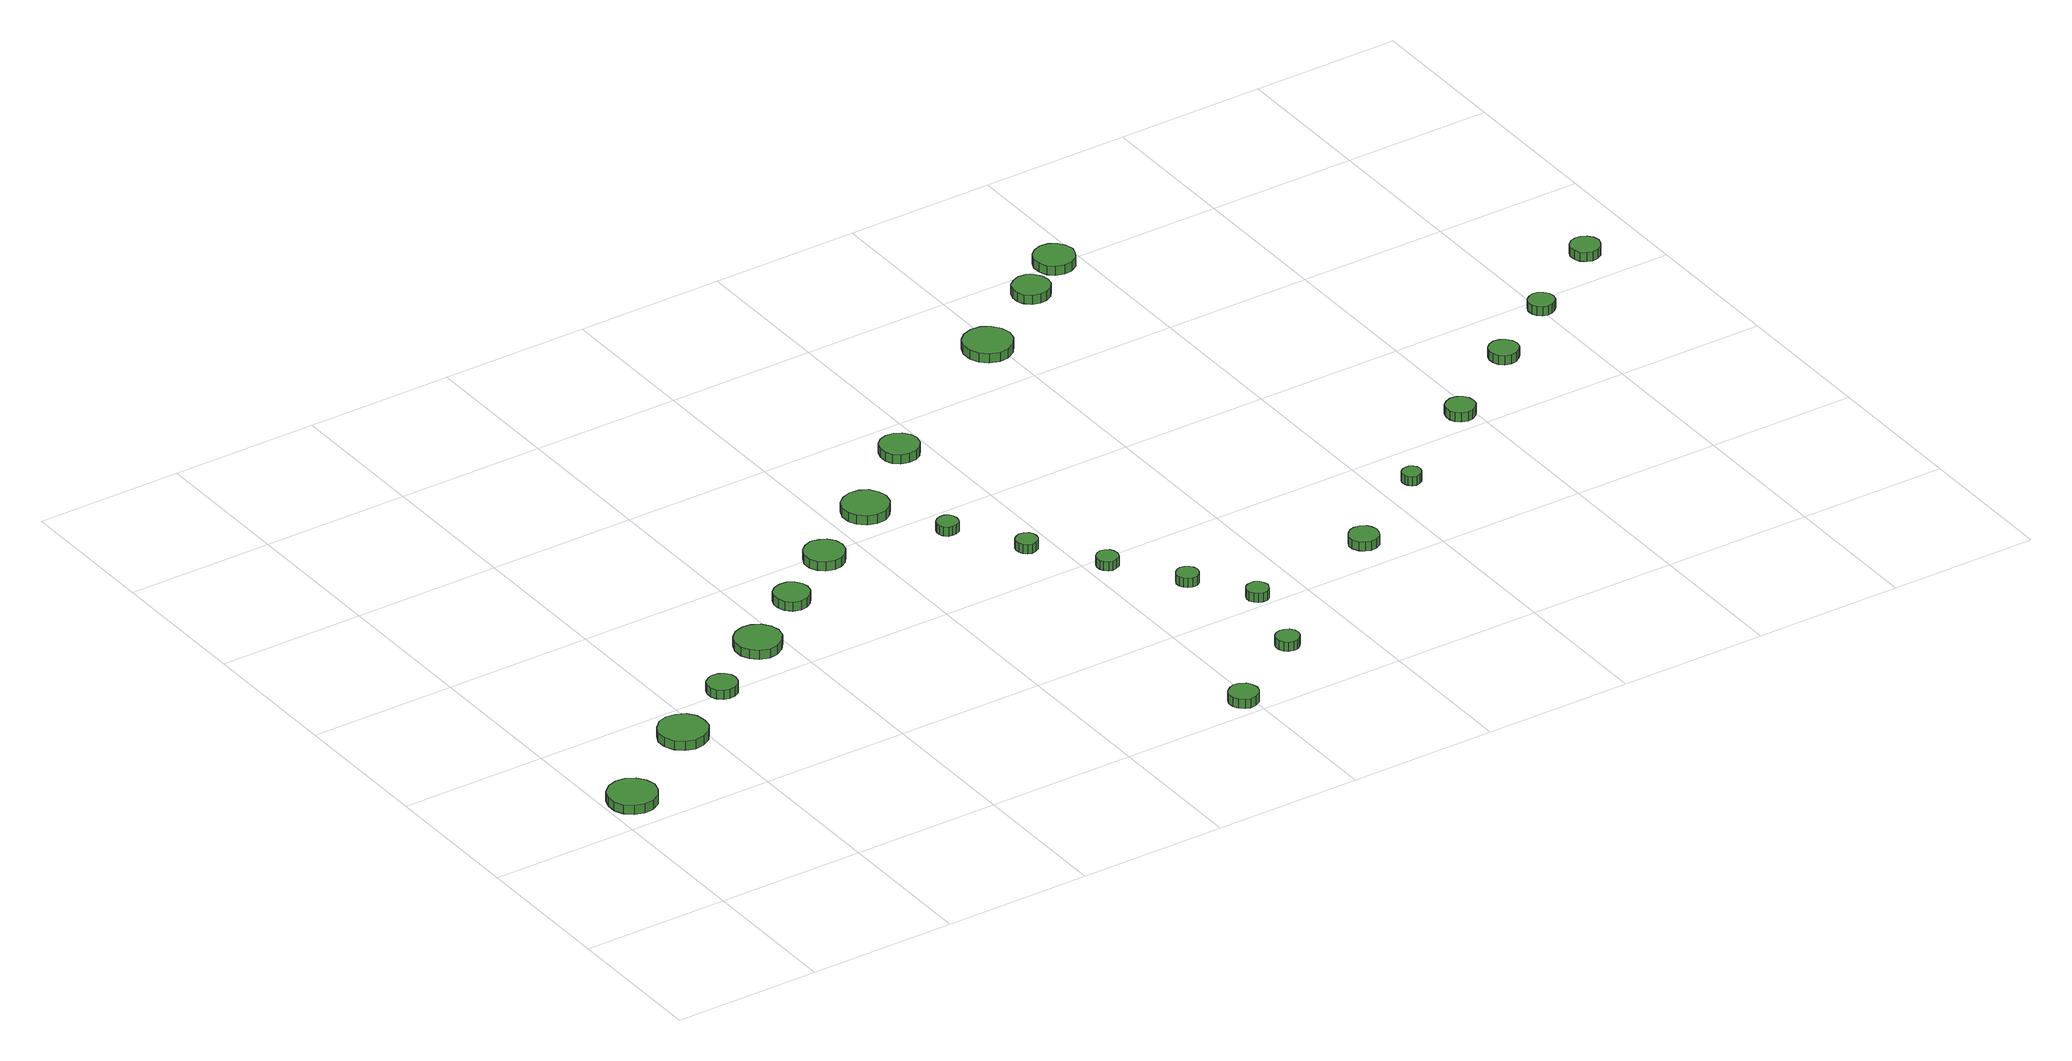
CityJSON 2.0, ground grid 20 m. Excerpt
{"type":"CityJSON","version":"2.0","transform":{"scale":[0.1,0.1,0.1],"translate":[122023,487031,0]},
"CityObjects":{
"tree1":{"type":"SolitaryVegetationObject","attributes":{"function":"something"},"geometry":[{"type":"MultiSurface","lod":"1","boundaries":[[[0,1,2,3,4,5,6,7,8,9,10,11,12,13,14]],[[15,16,17,18,19,20,21,22,23,24,25,26,27,28,29]],[[0,29,28,1]],[[1,28,27,2]],[[2,27,26,3]],[[3,26,25,4]],[[4,25,24,5]],[[5,24,23,6]],[[6,23,22,7]],[[7,22,21,8]],[[8,21,20,9]],[[9,20,19,10]],[[10,19,18,11]],[[11,18,17,12]],[[12,17,16,13]],[[13,16,15,14]],[[14,15,29,0]]]}]},
"tree2":{"type":"SolitaryVegetationObject","attributes":{"function":"something"},"geometry":[{"type":"MultiSurface","lod":"1","boundaries":[[[30,31,32,33,34,35,36,37,38,39,40,41,42,43,44]],[[45,46,47,48,49,50,51,52,53,54,55,56,57,58,59]],[[30,59,58,31]],[[31,58,57,32]],[[32,57,56,33]],[[33,56,55,34]],[[34,55,54,35]],[[35,54,53,36]],[[36,53,52,37]],[[37,52,51,38]],[[38,51,50,39]],[[39,50,49,40]],[[40,49,48,41]],[[41,48,47,42]],[[42,47,46,43]],[[43,46,45,44]],[[44,45,59,30]]]}]},
"tree3":{"type":"SolitaryVegetationObject","attributes":{"function":"something"},"geometry":[{"type":"MultiSurface","lod":"1","boundaries":[[[60,61,62,63,64,65,66,67,68,69,70,71,72,73,74]],[[75,76,77,78,79,80,81,82,83,84,85,86,87,88,89]],[[60,89,88,61]],[[61,88,87,62]],[[62,87,86,63]],[[63,86,85,64]],[[64,85,84,65]],[[65,84,83,66]],[[66,83,82,67]],[[67,82,81,68]],[[68,81,80,69]],[[69,80,79,70]],[[70,79,78,71]],[[71,78,77,72]],[[72,77,76,73]],[[73,76,75,74]],[[74,75,89,60]]]}]},
"tree4":{"type":"SolitaryVegetationObject","attributes":{"function":"something"},"geometry":[{"type":"MultiSurface","lod":"1","boundaries":[[[90,91,92,93,94,95,96,97,98,99,100,101,102,103,104]],[[105,106,107,108,109,110,111,112,113,114,115,116,117,118,119]],[[90,119,118,91]],[[91,118,117,92]],[[92,117,116,93]],[[93,116,115,94]],[[94,115,114,95]],[[95,114,113,96]],[[96,113,112,97]],[[97,112,111,98]],[[98,111,110,99]],[[99,110,109,100]],[[100,109,108,101]],[[101,108,107,102]],[[102,107,106,103]],[[103,106,105,104]],[[104,105,119,90]]]}]},
"tree5":{"type":"SolitaryVegetationObject","attributes":{"function":"something"},"geometry":[{"type":"MultiSurface","lod":"1","boundaries":[[[120,121,122,123,124,125,126,127,128,129,130,131,132,133,134]],[[135,136,137,138,139,140,141,142,143,144,145,146,147,148,149]],[[120,149,148,121]],[[121,148,147,122]],[[122,147,146,123]],[[123,146,145,124]],[[124,145,144,125]],[[125,144,143,126]],[[126,143,142,127]],[[127,142,141,128]],[[128,141,140,129]],[[129,140,139,130]],[[130,139,138,131]],[[131,138,137,132]],[[132,137,136,133]],[[133,136,135,134]],[[134,135,149,120]]]}]},
"tree6":{"type":"SolitaryVegetationObject","attributes":{"function":"something"},"geometry":[{"type":"MultiSurface","lod":"1","boundaries":[[[150,151,152,153,154,155,156,157,158,159,160,161,162,163,164]],[[165,166,167,168,169,170,171,172,173,174,175,176,177,178,179]],[[150,179,178,151]],[[151,178,177,152]],[[152,177,176,153]],[[153,176,175,154]],[[154,175,174,155]],[[155,174,173,156]],[[156,173,172,157]],[[157,172,171,158]],[[158,171,170,159]],[[159,170,169,160]],[[160,169,168,161]],[[161,168,167,162]],[[162,167,166,163]],[[163,166,165,164]],[[164,165,179,150]]]}]},
"tree7":{"type":"SolitaryVegetationObject","attributes":{"function":"something"},"geometry":[{"type":"MultiSurface","lod":"1","boundaries":[[[180,181,182,183,184,185,186,187,188,189,190,191,192,193,194]],[[195,196,197,198,199,200,201,202,203,204,205,206,207,208,209]],[[180,209,208,181]],[[181,208,207,182]],[[182,207,206,183]],[[183,206,205,184]],[[184,205,204,185]],[[185,204,203,186]],[[186,203,202,187]],[[187,202,201,188]],[[188,201,200,189]],[[189,200,199,190]],[[190,199,198,191]],[[191,198,197,192]],[[192,197,196,193]],[[193,196,195,194]],[[194,195,209,180]]]}]},
"tree8":{"type":"SolitaryVegetationObject","attributes":{"function":"something"},"geometry":[{"type":"MultiSurface","lod":"1","boundaries":[[[210,211,212,213,214,215,216,217,218,219,220,221,222,223,224]],[[225,226,227,228,229,230,231,232,233,234,235,236,237,238,239]],[[210,239,238,211]],[[211,238,237,212]],[[212,237,236,213]],[[213,236,235,214]],[[214,235,234,215]],[[215,234,233,216]],[[216,233,232,217]],[[217,232,231,218]],[[218,231,230,219]],[[219,230,229,220]],[[220,229,228,221]],[[221,228,227,222]],[[222,227,226,223]],[[223,226,225,224]],[[224,225,239,210]]]}]},
"tree9":{"type":"SolitaryVegetationObject","attributes":{"function":"something"},"geometry":[{"type":"MultiSurface","lod":"1","boundaries":[[[240,241,242,243,244,245,246,247,248,249,250,251,252,253,254]],[[255,256,257,258,259,260,261,262,263,264,265,266,267,268,269]],[[240,269,268,241]],[[241,268,267,242]],[[242,267,266,243]],[[243,266,265,244]],[[244,265,264,245]],[[245,264,263,246]],[[246,263,262,247]],[[247,262,261,248]],[[248,261,260,249]],[[249,260,259,250]],[[250,259,258,251]],[[251,258,257,252]],[[252,257,256,253]],[[253,256,255,254]],[[254,255,269,240]]]}]},
"tree10":{"type":"SolitaryVegetationObject","attributes":{"function":"something"},"geometry":[{"type":"MultiSurface","lod":"1","boundaries":[[[270,271,272,273,274,275,276,277,278,279,280,281,282,283,284]],[[285,286,287,288,289,290,291,292,293,294,295,296,297,298,299]],[[270,299,298,271]],[[271,298,297,272]],[[272,297,296,273]],[[273,296,295,274]],[[274,295,294,275]],[[275,294,293,276]],[[276,293,292,277]],[[277,292,291,278]],[[278,291,290,279]],[[279,290,289,280]],[[280,289,288,281]],[[281,288,287,282]],[[282,287,286,283]],[[283,286,285,284]],[[284,285,299,270]]]}]},
"tree11":{"type":"SolitaryVegetationObject","attributes":{"function":"something"},"geometry":[{"type":"MultiSurface","lod":"1","boundaries":[[[300,301,302,303,304,305,306,307,308,309,310,311,312,313,314]],[[315,316,317,318,319,320,321,322,323,324,325,326,327,328,329]],[[300,329,328,301]],[[301,328,327,302]],[[302,327,326,303]],[[303,326,325,304]],[[304,325,324,305]],[[305,324,323,306]],[[306,323,322,307]],[[307,322,321,308]],[[308,321,320,309]],[[309,320,319,310]],[[310,319,318,311]],[[311,318,317,312]],[[312,317,316,313]],[[313,316,315,314]],[[314,315,329,300]]]}]},
"tree12":{"type":"SolitaryVegetationObject","attributes":{"function":"something"},"geometry":[{"type":"MultiSurface","lod":"1","boundaries":[[[330,331,332,333,334,335,336,337,338,339,340,341,342,343,344]],[[345,346,347,348,349,350,351,352,353,354,355,356,357,358,359]],[[330,359,358,331]],[[331,358,357,332]],[[332,357,356,333]],[[333,356,355,334]],[[334,355,354,335]],[[335,354,353,336]],[[336,353,352,337]],[[337,352,351,338]],[[338,351,350,339]],[[339,350,349,340]],[[340,349,348,341]],[[341,348,347,342]],[[342,347,346,343]],[[343,346,345,344]],[[344,345,359,330]]]}]},
"tree13":{"type":"SolitaryVegetationObject","attributes":{"function":"something"},"geometry":[{"type":"MultiSurface","lod":"1","boundaries":[[[360,361,362,363,364,365,366,367,368,369,370,371,372,373,374]],[[375,376,377,378,379,380,381,382,383,384,385,386,387,388,389]],[[360,389,388,361]],[[361,388,387,362]],[[362,387,386,363]],[[363,386,385,364]],[[364,385,384,365]],[[365,384,383,366]],[[366,383,382,367]],[[367,382,381,368]],[[368,381,380,369]],[[369,380,379,370]],[[370,379,378,371]],[[371,378,377,372]],[[372,377,376,373]],[[373,376,375,374]],[[374,375,389,360]]]}]},
"tree14":{"type":"SolitaryVegetationObject","attributes":{"function":"something"},"geometry":[{"type":"MultiSurface","lod":"1","boundaries":[[[390,391,392,393,394,395,396,397,398,399,400,401,402,403,404]],[[405,406,407,408,409,410,411,412,413,414,415,416,417,418,419]],[[390,419,418,391]],[[391,418,417,392]],[[392,417,416,393]],[[393,416,415,394]],[[394,415,414,395]],[[395,414,413,396]],[[396,413,412,397]],[[397,412,411,398]],[[398,411,410,399]],[[399,410,409,400]],[[400,409,408,401]],[[401,408,407,402]],[[402,407,406,403]],[[403,406,405,404]],[[404,405,419,390]]]}]},
"tree15":{"type":"SolitaryVegetationObject","attributes":{"function":"something"},"geometry":[{"type":"MultiSurface","lod":"1","boundaries":[[[420,421,422,423,424,425,426,427,428,429,430,431,432,433,434]],[[435,436,437,438,439,440,441,442,443,444,445,446,447,448,449]],[[420,449,448,421]],[[421,448,447,422]],[[422,447,446,423]],[[423,446,445,424]],[[424,445,444,425]],[[425,444,443,426]],[[426,443,442,427]],[[427,442,441,428]],[[428,441,440,429]],[[429,440,439,430]],[[430,439,438,431]],[[431,438,437,432]],[[432,437,436,433]],[[433,436,435,434]],[[434,435,449,420]]]}]},
"tree16":{"type":"SolitaryVegetationObject","attributes":{"function":"something"},"geometry":[{"type":"MultiSurface","lod":"1","boundaries":[[[450,451,452,453,454,455,456,457,458,459,460,461,462,463,464]],[[465,466,467,468,469,470,471,472,473,474,475,476,477,478,479]],[[450,479,478,451]],[[451,478,477,452]],[[452,477,476,453]],[[453,476,475,454]],[[454,475,474,455]],[[455,474,473,456]],[[456,473,472,457]],[[457,472,471,458]],[[458,471,470,459]],[[459,470,469,460]],[[460,469,468,461]],[[461,468,467,462]],[[462,467,466,463]],[[463,466,465,464]],[[464,465,479,450]]]}]},
"tree17":{"type":"SolitaryVegetationObject","attributes":{"function":"something"},"geometry":[{"type":"MultiSurface","lod":"1","boundaries":[[[480,481,482,483,484,485,486,487,488,489,490,491,492,493,494]],[[495,496,497,498,499,500,501,502,503,504,505,506,507,508,509]],[[480,509,508,481]],[[481,508,507,482]],[[482,507,506,483]],[[483,506,505,484]],[[484,505,504,485]],[[485,504,503,486]],[[486,503,502,487]],[[487,502,501,488]],[[488,501,500,489]],[[489,500,499,490]],[[490,499,498,491]],[[491,498,497,492]],[[492,497,496,493]],[[493,496,495,494]],[[494,495,509,480]]]}]},
"tree18":{"type":"SolitaryVegetationObject","attributes":{"function":"something"},"geometry":[{"type":"MultiSurface","lod":"1","boundaries":[[[510,511,512,513,514,515,516,517,518,519,520,521,522,523,524]],[[525,526,527,528,529,530,531,532,533,534,535,536,537,538,539]],[[510,539,538,511]],[[511,538,537,512]],[[512,537,536,513]],[[513,536,535,514]],[[514,535,534,515]],[[515,534,533,516]],[[516,533,532,517]],[[517,532,531,518]],[[518,531,530,519]],[[519,530,529,520]],[[520,529,528,521]],[[521,528,527,522]],[[522,527,526,523]],[[523,526,525,524]],[[524,525,539,510]]]}]},
"tree19":{"type":"SolitaryVegetationObject","attributes":{"function":"something"},"geometry":[{"type":"MultiSurface","lod":"1","boundaries":[[[540,541,542,543,544,545,546,547,548,549,550,551,552,553,554]],[[555,556,557,558,559,560,561,562,563,564,565,566,567,568,569]],[[540,569,568,541]],[[541,568,567,542]],[[542,567,566,543]],[[543,566,565,544]],[[544,565,564,545]],[[545,564,563,546]],[[546,563,562,547]],[[547,562,561,548]],[[548,561,560,549]],[[549,560,559,550]],[[550,559,558,551]],[[551,558,557,552]],[[552,557,556,553]],[[553,556,555,554]],[[554,555,569,540]]]}]},
"tree20":{"type":"SolitaryVegetationObject","attributes":{"function":"something"},"geometry":[{"type":"MultiSurface","lod":"1","boundaries":[[[570,571,572,573,574,575,576,577,578,579,580,581,582,583,584]],[[585,586,587,588,589,590,591,592,593,594,595,596,597,598,599]],[[570,599,598,571]],[[571,598,597,572]],[[572,597,596,573]],[[573,596,595,574]],[[574,595,594,575]],[[575,594,593,576]],[[576,593,592,577]],[[577,592,591,578]],[[578,591,590,579]],[[579,590,589,580]],[[580,589,588,581]],[[581,588,587,582]],[[582,587,586,583]],[[583,586,585,584]],[[584,585,599,570]]]}]},
"tree21":{"type":"SolitaryVegetationObject","attributes":{"function":"something"},"geometry":[{"type":"MultiSurface","lod":"1","boundaries":[[[600,601,602,603,604,605,606,607,608,609,610,611,612,613,614]],[[615,616,617,618,619,620,621,622,623,624,625,626,627,628,629]],[[600,629,628,601]],[[601,628,627,602]],[[602,627,626,603]],[[603,626,625,604]],[[604,625,624,605]],[[605,624,623,606]],[[606,623,622,607]],[[607,622,621,608]],[[608,621,620,609]],[[609,620,619,610]],[[610,619,618,611]],[[611,618,617,612]],[[612,617,616,613]],[[613,616,615,614]],[[614,615,629,600]]]}]},
"tree22":{"type":"SolitaryVegetationObject","attributes":{"function":"something"},"geometry":[{"type":"MultiSurface","lod":"1","boundaries":[[[630,631,632,633,634,635,636,637,638,639,640,641,642,643,644]],[[645,646,647,648,649,650,651,652,653,654,655,656,657,658,659]],[[630,659,658,631]],[[631,658,657,632]],[[632,657,656,633]],[[633,656,655,634]],[[634,655,654,635]],[[635,654,653,636]],[[636,653,652,637]],[[637,652,651,638]],[[638,651,650,639]],[[639,650,649,640]],[[640,649,648,641]],[[641,648,647,642]],[[642,647,646,643]],[[643,646,645,644]],[[644,645,659,630]]]}]},
"tree23":{"type":"SolitaryVegetationObject","attributes":{"function":"something"},"geometry":[{"type":"MultiSurface","lod":"1","boundaries":[[[660,661,662,663,664,665,666,667,668,669,670,671,672,673,674]],[[675,676,677,678,679,680,681,682,683,684,685,686,687,688,689]],[[660,689,688,661]],[[661,688,687,662]],[[662,687,686,663]],[[663,686,685,664]],[[664,685,684,665]],[[665,684,683,666]],[[666,683,682,667]],[[667,682,681,668]],[[668,681,680,669]],[[669,680,679,670]],[[670,679,678,671]],[[671,678,677,672]],[[672,677,676,673]],[[673,676,675,674]],[[674,675,689,660]]]}]},
"tree24":{"type":"SolitaryVegetationObject","attributes":{"function":"something"},"geometry":[{"type":"MultiSurface","lod":"1","boundaries":[[[690,691,692,693,694,695,696,697,698,699,700,701,702,703,704]],[[705,706,707,708,709,710,711,712,713,714,715,716,717,718,719]],[[690,719,718,691]],[[691,718,717,692]],[[692,717,716,693]],[[693,716,715,694]],[[694,715,714,695]],[[695,714,713,696]],[[696,713,712,697]],[[697,712,711,698]],[[698,711,710,699]],[[699,710,709,700]],[[700,709,708,701]],[[701,708,707,702]],[[702,707,706,703]],[[703,706,705,704]],[[704,705,719,690]]]}]}
},
"vertices":[
[69,253,16],[66,266,16],[58,277,16],[46,284,16],[33,285,16],[20,281,16],[10,272,16],[5,260,16],[5,246,16],[10,234,16],[20,225,16],[33,221,16],[46,222,16],[58,229,16],[66,240,16],[66,240,3],[58,229,3],[46,222,3],[33,221,3],[20,225,3],[10,234,3],[5,246,3],[5,260,3],[10,272,3],[20,281,3],[33,285,3],[46,284,3],[58,277,3],[66,266,3],[69,253,3],
[204,343,15],[202,357,15],[194,368,15],[182,374,15],[169,376,15],[156,372,15],[146,362,15],[140,350,15],[140,337,15],[146,324,15],[156,315,15],[169,311,15],[182,313,15],[194,319,15],[202,330,15],[202,330,2],[194,319,2],[182,313,2],[169,311,2],[156,315,2],[146,324,2],[140,337,2],[140,350,2],[146,362,2],[156,372,2],[169,376,2],[182,374,2],[194,368,2],[202,357,2],[204,343,2],
[292,406,14],[291,414,14],[286,421,14],[279,425,14],[270,426,14],[263,423,14],[256,418,14],[253,410,14],[253,402,14],[256,395,14],[263,389,14],[270,386,14],[279,387,14],[286,391,14],[291,398,14],[291,398,1],[286,391,1],[279,387,1],[270,386,1],[263,389,1],[256,395,1],[253,402,1],[253,410,1],[256,418,1],[263,423,1],[270,426,1],[279,425,1],[286,421,1],[291,414,1],[292,406,1],
[398,468,14],[395,480,14],[387,491,14],[376,497,14],[364,498,14],[351,494,14],[342,486,14],[337,474,14],[337,461,14],[342,450,14],[351,441,14],[364,437,14],[376,439,14],[387,445,14],[395,455,14],[395,455,1],[387,445,1],[376,439,1],[364,437,1],[351,441,1],[342,450,1],[337,461,1],[337,474,1],[342,486,1],[351,494,1],[364,498,1],[376,497,1],[387,491,1],[395,480,1],[398,468,1],
[483,531,15],[481,540,15],[475,548,15],[467,553,15],[457,554,15],[447,551,15],[440,545,15],[436,536,15],[436,526,15],[440,517,15],[447,510,15],[457,507,15],[467,508,15],[475,513,15],[481,521,15],[481,521,2],[475,513,2],[467,508,2],[457,507,2],[447,510,2],[440,517,2],[436,526,2],[436,536,2],[440,545,2],[447,551,2],[457,554,2],[467,553,2],[475,548,2],[481,540,2],[483,531,2],
[572,587,16],[570,598,16],[563,607,16],[554,612,16],[543,614,16],[532,610,16],[524,603,16],[519,592,16],[519,581,16],[524,571,16],[532,564,16],[543,560,16],[554,561,16],[563,567,16],[570,576,16],[570,576,3],[563,567,3],[554,561,3],[543,560,3],[532,564,3],[524,571,3],[519,581,3],[519,592,3],[524,603,3],[532,610,3],[543,614,3],[554,612,3],[563,607,3],[570,598,3],[572,587,3],
[805,22,20],[803,30,20],[799,37,20],[791,41,20],[783,42,20],[776,39,20],[770,34,20],[766,26,20],[766,18,20],[770,11,20],[776,5,20],[783,3,20],[791,4,20],[799,8,20],[803,14,20],[803,14,7],[799,8,7],[791,4,7],[783,3,7],[776,5,7],[770,11,7],[766,18,7],[766,26,7],[770,34,7],[776,39,7],[783,42,7],[791,41,7],[799,37,7],[803,30,7],[805,22,7],
[680,651,16],[677,663,16],[670,674,16],[659,680,16],[646,681,16],[634,677,16],[624,669,16],[619,657,16],[619,644,16],[624,633,16],[634,624,16],[646,620,16],[659,621,16],[670,628,16],[677,638,16],[677,638,3],[670,628,3],[659,621,3],[646,620,3],[634,624,3],[624,633,3],[619,644,3],[619,657,3],[624,669,3],[634,677,3],[646,681,3],[659,680,3],[670,674,3],[677,663,3],[680,651,3],
[722,558,17],[721,564,17],[718,569,17],[712,572,17],[706,572,17],[701,570,17],[696,566,17],[694,561,17],[694,555,17],[696,549,17],[701,545,17],[706,544,17],[712,544,17],[718,547,17],[721,552,17],[721,552,4],[718,547,4],[712,544,4],[706,544,4],[701,545,4],[696,549,4],[694,555,4],[694,561,4],[696,566,4],[701,570,4],[706,572,4],[712,572,4],[718,569,4],[721,564,4],[722,558,4],
[780,470,17],[779,476,17],[776,480,17],[770,483,17],[764,484,17],[759,482,17],[754,478,17],[752,473,17],[752,467,17],[754,461,17],[759,457,17],[764,455,17],[770,456,17],[776,459,17],[779,464,17],[779,464,4],[776,459,4],[770,456,4],[764,455,4],[759,457,4],[754,461,4],[752,467,4],[752,473,4],[754,478,4],[759,482,4],[764,484,4],[770,483,4],[776,480,4],[779,476,4],[780,470,4],
[918,99,20],[917,106,20],[913,111,20],[907,114,20],[901,115,20],[894,113,20],[890,109,20],[887,103,20],[887,96,20],[890,90,20],[894,86,20],[901,84,20],[907,84,20],[913,88,20],[917,93,20],[917,93,7],[913,88,7],[907,84,7],[901,84,7],[894,86,7],[890,90,7],[887,96,7],[887,103,7],[890,109,7],[894,113,7],[901,115,7],[907,114,7],[913,111,7],[917,106,7],[918,99,7],
[840,381,17],[839,387,17],[836,392,17],[830,395,17],[824,396,17],[819,394,17],[814,390,17],[812,384,17],[812,378,17],[814,373,17],[819,369,17],[824,367,17],[830,368,17],[836,371,17],[839,376,17],[839,376,4],[836,371,4],[830,368,4],[824,367,4],[819,369,4],[814,373,4],[812,378,4],[812,384,4],[814,390,4],[819,394,4],[824,396,4],[830,395,4],[836,392,4],[839,387,4],[840,381,4],
[900,294,17],[899,300,17],[895,305,17],[890,308,17],[884,309,17],[878,307,17],[874,303,17],[871,297,17],[871,291,17],[874,286,17],[878,282,17],[884,280,17],[890,280,17],[895,283,17],[899,288,17],[899,288,4],[895,283,4],[890,280,4],[884,280,4],[878,282,4],[874,286,4],[871,291,4],[871,297,4],[874,303,4],[878,307,4],[884,309,4],[890,308,4],[895,305,4],[899,300,4],[900,294,4],
[782,735,21],[780,745,21],[773,754,21],[764,759,21],[753,760,21],[743,757,21],[735,750,21],[731,740,21],[731,729,21],[735,719,21],[743,712,21],[753,709,21],[764,710,21],[773,715,21],[780,724,21],[780,724,8],[773,715,8],[764,710,8],[753,709,8],[743,712,8],[735,719,8],[731,729,8],[731,740,8],[735,750,8],[743,757,8],[753,760,8],[764,759,8],[773,754,8],[780,745,8],[782,735,8],
[952,217,17],[950,223,17],[947,228,17],[942,231,17],[936,231,17],[930,230,17],[926,226,17],[923,220,17],[923,214,17],[926,209,17],[930,205,17],[936,203,17],[942,203,17],[947,206,17],[950,211,17],[950,211,4],[947,206,4],[942,203,4],[936,203,4],[930,205,4],[926,209,4],[923,214,4],[923,220,4],[926,226,4],[930,230,4],[936,231,4],[942,231,4],[947,228,4],[950,223,4],[952,217,4],
[1132,244,20],[1130,252,20],[1126,258,20],[1119,262,20],[1110,263,20],[1103,261,20],[1097,255,20],[1093,248,20],[1093,240,20],[1097,232,20],[1103,227,20],[1110,224,20],[1119,225,20],[1126,229,20],[1130,236,20],[1130,236,7],[1126,229,7],[1119,225,7],[1110,224,7],[1103,227,7],[1097,232,7],[1093,240,7],[1093,248,7],[1097,255,7],[1103,261,7],[1110,263,7],[1119,262,7],[1126,258,7],[1130,252,7],[1132,244,7],
[1018,881,16],[1015,894,16],[1007,905,16],[995,912,16],[982,913,16],[969,909,16],[959,900,16],[954,888,16],[954,874,16],[959,862,16],[969,853,16],[982,849,16],[995,850,16],[1007,857,16],[1015,868,16],[1015,868,3],[1007,857,3],[995,850,3],[982,849,3],[969,853,3],[959,862,3],[954,874,3],[954,888,3],[959,900,3],[969,909,3],[982,913,3],[995,912,3],[1007,905,3],[1015,894,3],[1018,881,3],
[1256,333,19],[1255,338,19],[1252,342,19],[1247,345,19],[1242,345,19],[1237,344,19],[1233,340,19],[1231,336,19],[1231,330,19],[1233,326,19],[1237,322,19],[1242,320,19],[1247,321,19],[1252,324,19],[1255,328,19],[1255,328,6],[1252,324,6],[1247,321,6],[1242,320,6],[1237,322,6],[1233,326,6],[1231,330,6],[1231,336,6],[1233,340,6],[1237,344,6],[1242,345,6],[1247,345,6],[1252,342,6],[1255,338,6],[1256,333,6],
[1127,959,15],[1125,969,15],[1119,977,15],[1110,983,15],[1100,984,15],[1090,980,15],[1082,974,15],[1078,964,15],[1078,954,15],[1082,945,15],[1090,938,15],[1100,935,15],[1110,936,15],[1119,941,15],[1125,949,15],[1125,949,2],[1119,941,2],[1110,936,2],[1100,935,2],[1090,938,2],[1082,945,2],[1078,954,2],[1078,964,2],[1082,974,2],[1090,980,2],[1100,984,2],[1110,983,2],[1119,977,2],[1125,969,2],[1127,959,2],
[1191,1000,16],[1188,1011,16],[1182,1020,16],[1172,1026,16],[1161,1027,16],[1150,1023,16],[1142,1016,16],[1138,1006,16],[1138,994,16],[1142,984,16],[1150,977,16],[1161,973,16],[1172,974,16],[1182,980,16],[1188,989,16],[1188,989,3],[1182,980,3],[1172,974,3],[1161,973,3],[1150,977,3],[1142,984,3],[1138,994,3],[1138,1006,3],[1142,1016,3],[1150,1023,3],[1161,1027,3],[1172,1026,3],[1182,1020,3],[1188,1011,3],[1191,1000,3],
[1397,426,21],[1396,433,21],[1391,440,21],[1384,444,21],[1376,445,21],[1368,442,21],[1362,437,21],[1359,430,21],[1359,421,21],[1362,414,21],[1368,409,21],[1376,406,21],[1384,407,21],[1391,411,21],[1396,418,21],[1396,418,8],[1391,411,8],[1384,407,8],[1376,406,8],[1368,409,8],[1362,414,8],[1359,421,8],[1359,430,8],[1362,437,8],[1368,442,8],[1376,445,8],[1384,444,8],[1391,440,8],[1396,433,8],[1397,426,8],
[1517,507,20],[1515,515,20],[1510,522,20],[1503,526,20],[1495,527,20],[1487,524,20],[1481,519,20],[1478,511,20],[1478,503,20],[1481,496,20],[1487,490,20],[1495,488,20],[1503,489,20],[1510,493,20],[1515,499,20],[1515,499,7],[1510,493,7],[1503,489,7],[1495,488,7],[1487,490,7],[1481,496,7],[1478,503,7],[1478,511,7],[1481,519,7],[1487,524,7],[1495,527,7],[1503,526,7],[1510,522,7],[1515,515,7],[1517,507,7],
[1616,575,19],[1615,582,19],[1610,588,19],[1604,592,19],[1597,593,19],[1590,590,19],[1585,586,19],[1582,579,19],[1582,572,19],[1585,565,19],[1590,560,19],[1597,558,19],[1604,559,19],[1610,563,19],[1615,568,19],[1615,568,6],[1610,563,6],[1604,559,6],[1597,558,6],[1590,560,6],[1585,565,6],[1582,572,6],[1582,579,6],[1585,586,6],[1590,590,6],[1597,593,6],[1604,592,6],[1610,588,6],[1615,582,6],[1616,575,6],
[1737,655,17],[1735,663,17],[1730,669,17],[1723,673,17],[1715,674,17],[1708,672,17],[1701,666,17],[1698,659,17],[1698,651,17],[1701,643,17],[1708,638,17],[1715,635,17],[1723,636,17],[1730,640,17],[1735,647,17],[1735,647,4],[1730,640,4],[1723,636,4],[1715,635,4],[1708,638,4],[1701,643,4],[1698,651,4],[1698,659,4],[1701,666,4],[1708,672,4],[1715,674,4],[1723,673,4],[1730,669,4],[1735,663,4],[1737,655,4]
]}
